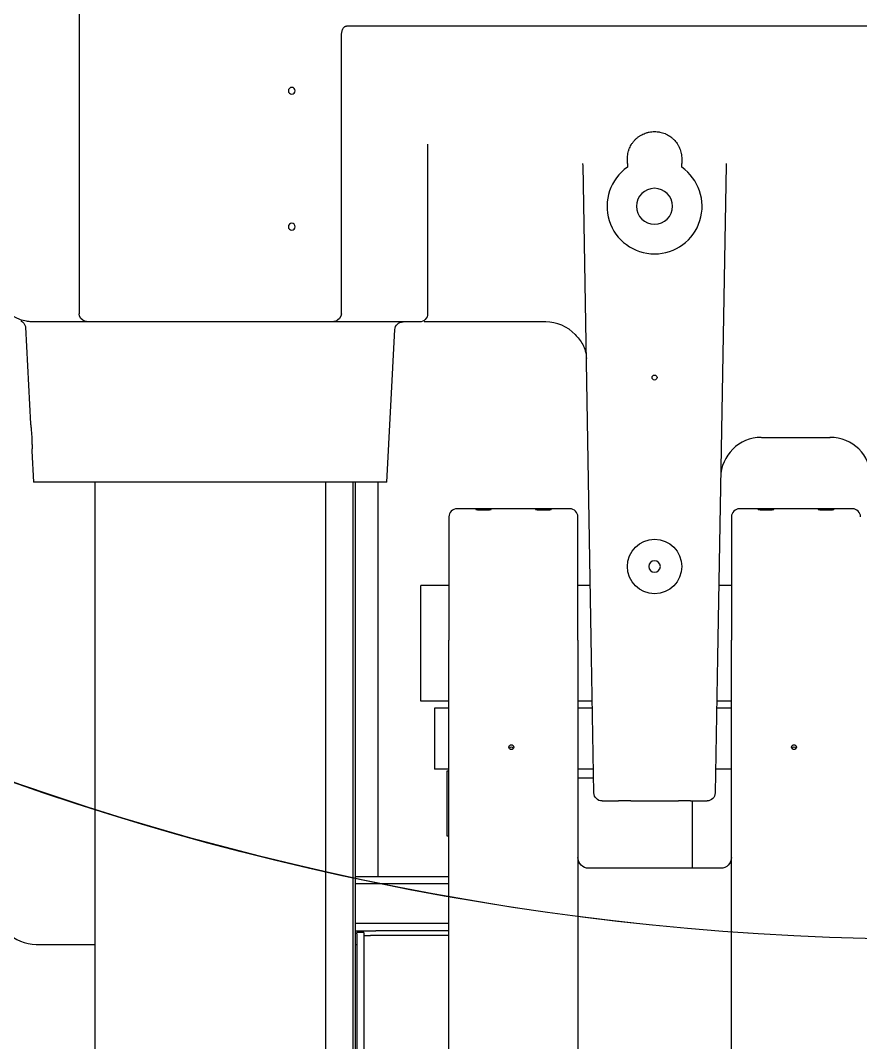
# Model space of a CAD drawing. Header units: millimetres. Extents: x 10462777 to 22643323, y 453826 to 1389191.
# Drawn here: x 11299433 to 11300051, y 582149 to 582901 of the extents above; entities that cross this region are included whole.
import ezdxf

# ---------------------------------------------------------------- set-up
doc = ezdxf.new("R2010")
doc.units = ezdxf.units.MM
doc.header["$LTSCALE"] = 200
doc.header["$MEASUREMENT"] = 0
doc.linetypes.add('PHANTOM', pattern=[2.5, 1.25, -0.25, 0.25, -0.25, 0.25, -0.25])
doc.layers.get('0').update_dxf_attribs({"linetype": 'CONTINUOUS'})
doc.layers.add('2', color=2, linetype='CONTINUOUS')
doc.layers.add('DV1_DEFAULT', color=7, linetype='CONTINUOUS')
doc.layers.add('LAYOUT', color=8, linetype='CONTINUOUS', lineweight=25)

# ---------------------------------------------------------------- blocks, each defined once
blk = doc.blocks.new('r710ic')
at = {"layer": 'DV1_DEFAULT', "color": 7, "linetype": 'Continuous', "lineweight": 0}
blk.add_arc((272041.37, 104232.63), 2050.12, 337.10565, 23.79911, dxfattribs=at)
at = {"layer": 'LAYOUT', "color": 3}
blk.add_circle((272041.37, 104232.63), 2050.12, dxfattribs=at)
blk = doc.blocks.new('A$C7DA30AB0')
at = {"layer": 'LAYOUT', "color": 6, "linetype": 'PHANTOM'}
blk.add_circle((3030.45, 3025.99, 0), 2693.02, dxfattribs=at)

msp = doc.modelspace()

# ---------------------------------------------------------------- linework, layer by layer
at = {"layer": '2', "color": 124, "linetype": 'Continuous'}
for p, q in [((11299476.37184, 583034.4183, 0), (11299476.37184, 582685.41335, 0)), ((11300542.65642, 582896.94412, 0), (11299673.08815, 582896.94412, 0)), ((11299669.35753, 582685.41335, 0), (11299669.35753, 582889.2026, 0)), ((11299732.86696, 582810.16343, 0), (11299732.86696, 582685.41335, 0)), ((11299879.86905, 582795.95448, 0), (11299879.86905, 582799.41497, 0)), ((11299919.86961, 582799.41497, 0), (11299919.86961, 582795.95448, 0)), ((11299853.525, 582432.53362, 0), (11299847.20231, 582794.76048, 0)), ((11299879.86905, 582795.95448, 0), (11299879.86905, 582793.13769, 0)), ((11299919.86961, 582793.13769, 0), (11299919.86961, 582795.95448, 0)), ((11299952.53635, 582794.76048, 0), (11299946.21366, 582432.53362, 0)), ((11299482.72279, 582679.41326, 0), (11299442.86284, 582679.41326, 0)), ((11299663.00658, 582679.49718, 0), (11299482.72279, 582679.49718, 0)), ((11299663.00658, 582679.41326, 0), (11299482.72279, 582679.41326, 0)), ((11299726.86687, 582679.41326, 0), (11299663.00658, 582679.41326, 0)), ((11299727.21579, 582679.41326, 0), (11299726.86687, 582679.41326, 0)), ((11299819.73436, 582679.41326, 0), (11299738.86704, 582679.41326, 0)), ((11299436.87908, 582675.58844, 0), (11299440.61582, 582604.28723, 0)), ((11299702.86653, 582561.41158, 0), (11299708.75274, 582673.7272, 0)), ((11299978.52059, 582594.41205, 0), (11300029.22102, 582594.41205, 0)), ((11299441.65077, 582584.5393, 0), (11299442.86284, 582561.41158, 0)), ((11299702.86653, 582561.41158, 0), (11299442.86284, 582561.41158, 0)), ((11299855.26579, 582332.80362, 0), (11299853.525, 582432.53362, 0)), ((11299946.21366, 582432.53362, 0), (11299944.47287, 582332.80362, 0)), ((11299861.26496, 582326.90825, 0), (11299873.37594, 582326.90825, 0)), ((11299882.31148, 582326.90825, 0), (11299917.37657, 582326.90825, 0)), ((11299926.3121, 582326.90825, 0), (11299938.47369, 582326.90825, 0))]:
    msp.add_line(p, q, dxfattribs=at)
at = {"layer": '2', "color": 252, "linetype": 'Continuous'}
for p, q in [((11299487.91598, 582561.35677, 0), (11299487.91598, 581210.93165, 0)), ((11299657.81339, 581210.93165, 0), (11299657.81339, 582561.35677, 0)), ((11299677.86618, 582561.3569, 0), (11299677.86618, 581835.92831, 0)), ((11299679.8662, 581835.96081, 0), (11299679.8662, 582561.35424, 0)), ((11299696.11644, 582561.41805, 0), (11299696.11644, 582271.43373, 0)), ((11299837.46844, 582541.91131, 0), (11299754.46726, 582541.91131, 0)), ((11300045.4714, 582541.91131, 0), (11299962.47022, 582541.91131, 0)), ((11299748.46718, 582535.91122, 0), (11299748.46718, 582445.34482, 0)), ((11299843.46853, 582445.34482, 0), (11299843.46853, 582535.91122, 0)), ((11299956.47013, 582535.91122, 0), (11299956.47013, 582445.34482, 0)), ((11299748.47632, 582485.41051, 0), (11299727.86689, 582485.41051, 0)), ((11299727.86689, 582400.4093, 0), (11299727.86689, 582485.41051, 0)), ((11299852.60881, 582485.41051, 0), (11299843.4779, 582485.41051, 0)), ((11299956.48177, 582485.41051, 0), (11299947.13852, 582485.41051, 0)), ((11299748.46718, 581853.79938, 0), (11299748.46718, 582445.34482, 0)), ((11299843.46853, 582445.34482, 0), (11299843.46853, 581853.79938, 0)), ((11299956.47013, 581853.79938, 0), (11299956.47013, 582445.34482, 0)), ((11299748.47632, 582400.4093, 0), (11299727.86689, 582400.4093, 0)), ((11299854.09524, 582400.4093, 0), (11299843.4779, 582400.4093, 0)), ((11299956.48177, 582400.4093, 0), (11299945.66389, 582400.4093, 0)), ((11299737.86703, 582395.25922, 0), (11299737.86703, 582350.25859, 0)), ((11299748.46533, 582395.25922, 0), (11299737.86703, 582395.25922, 0)), ((11299854.18275, 582395.25922, 0), (11299843.46362, 582395.25922, 0)), ((11299956.47157, 582395.25922, 0), (11299945.56499, 582395.25922, 0)), ((11299748.46533, 582350.25859, 0), (11299737.86703, 582350.25859, 0)), ((11299748.46718, 582348.77662, 0), (11299746.96716, 582348.77662, 0)), ((11299746.96716, 582348.7417, 0), (11299746.96716, 582348.77662, 0)), ((11299746.96716, 582348.7417, 0), (11299746.96716, 582331.181, 0)), ((11299854.96964, 582350.25859, 0), (11299843.46362, 582350.25859, 0)), ((11299956.47157, 582350.25859, 0), (11299944.77931, 582350.25859, 0)), ((11299855.08051, 582343.73063, 0), (11299843.46711, 582343.73063, 0)), ((11299746.96716, 582331.181, 0), (11299746.96716, 582324.56943, 0)), ((11299746.96716, 582324.56943, 0), (11299746.96716, 582306.67394, 0)), ((11299927.86973, 582277.36802, 0), (11299927.86973, 582326.90825, 0)), ((11299746.96716, 582306.67394, 0), (11299746.96716, 582301.32026, 0)), ((11299746.96716, 582301.32026, 0), (11299748.46718, 582301.32026, 0)), ((11299948.47002, 582277.36881, 0), (11299851.46864, 582277.36881, 0)), ((11299679.87186, 582271.40747, 0), (11299748.48214, 582271.40747, 0)), ((11299748.48309, 582265.90739, 0), (11299679.87281, 582265.90739, 0)), ((11299679.87281, 582236.90698, 0), (11299748.48309, 582236.90698, 0)), ((11299679.8662, 582231.4069, 0), (11299681.27183, 582231.4069, 0)), ((11299685.86629, 582230.11367, 0), (11299680.86622, 582230.11367, 0)), ((11299680.86622, 582229.11366, 0), (11299680.86622, 582230.11367, 0)), ((11299680.86622, 582229.11366, 0), (11299680.86622, 581835.90497, 0)), ((11299681.27701, 582231.4069, 0), (11299694.71481, 582231.4069, 0)), ((11299685.86629, 582230.11367, 0), (11299685.86629, 582229.11366, 0)), ((11299685.86629, 582229.11366, 0), (11299685.86629, 581835.90497, 0)), ((11299748.47834, 582227.85852, 0), (11299690.86636, 582227.85852, 0)), ((11299748.47862, 582231.4069, 0), (11299694.7126, 582231.4069, 0)), ((11299444.86287, 582221.40676, 0), (11299487.91559, 582221.40676, 0)), ((11299679.8662, 582221.40676, 0), (11299680.86627, 582221.40676, 0))]:
    msp.add_line(p, q, dxfattribs=at)
at = {"layer": '2', "color": 124, "linetype": 'Continuous', "extrusion": (0, 0, -1)}
for centre, radius in [((-11299632.86554, 582849.41568, 0), 2.50004), ((-11299899.86933, 582764.41447, 0), 13.25019), ((-11299632.86554, 582749.41426, 0), 2.50004), ((-11299899.86933, 582499.4107, 0), 4.25006)]:
    msp.add_circle(centre, radius, dxfattribs=at)
at = {"layer": '2', "color": 124, "linetype": 'Continuous'}
for centre, radius in [((11299899.86933, 582638.41268, 0), 1.80003), ((11299899.86933, 582499.4107, 0), 20.00028)]:
    msp.add_circle(centre, radius, dxfattribs=at)
for centre, radius, start, end in [((11299899.86933, 582764.41447, 0), 35.0005, 124.84990454, 55.15009546), ((11299819.73436, 582649.41283, 0), 30.00043, 43.34805053, 90), ((11299978.52059, 582564.41163, 0), 30.00043, 90.40924536, 179.00000004), ((11300029.22102, 582564.41163, 0), 30.00043, 0.99999996, 90.51429379)]:
    msp.add_arc(centre, radius, start, end, dxfattribs=at)
at = {"layer": '2', "color": 124, "linetype": 'Continuous', "extrusion": (0, 0, -1)}
for centre, radius, start, end in [((-11299726.86687, 582685.41335, 0), 6.00009, 180, 270), ((-11299482.72279, 582685.41335, 0), 5.91616, 270, 287.02386622), ((-11299663.00658, 582685.41335, 0), 5.91616, 252.97613378, 270), ((-11299714.74461, 582673.41318, 0), 6.00009, 3.00000005, 90), ((-11299861.26496, 582332.90834, 0), 6.00009, 270.00146305, 359.00000004), ((-11299938.47369, 582332.90834, 0), 6.00009, 180.99999996, 268.44733529)]:
    msp.add_arc(centre, radius, start, end, dxfattribs=at)
at = {"layer": '2', "color": 252, "linetype": 'Continuous'}
for centre, radius, start, end in [((11299754.46726, 582535.91122, 0), 6.00009, 90, 180), ((11299837.46844, 582535.91122, 0), 6.00009, 0, 90), ((11299962.47022, 582535.91122, 0), 6.00009, 90, 180), ((11300045.4714, 582535.91122, 0), 6.00009, 0, 90), ((11299444.86287, 582251.40718, 0), 30.00043, 180, 270)]:
    msp.add_arc(centre, radius, start, end, dxfattribs=at)
at = {"layer": '2', "color": 252, "linetype": 'Continuous', "extrusion": (0, 0, -1)}
for centre, start, end in [((-11299851.46864, 582285.36892, 0), 270, 0), ((-11299948.47002, 582285.36892, 0), 180, 270)]:
    msp.add_arc(centre, 8.00011, start, end, dxfattribs=at)
at = {"layer": '2', "color": 124, "linetype": 'Continuous'}
for centre, major_axis, ratio, start_param, end_param in [((11299817.20665, 582794.23051, 0), (-0.62668, 36.79318), 0.815259284, 4.712907246, 4.741353576), ((11299982.5321, 582794.23051, 0), (-0.62667, -36.79324), 0.815260537, 4.683424297, 4.711870583)]:
    msp.add_ellipse(centre, major_axis=major_axis, ratio=ratio, start_param=start_param, end_param=end_param, dxfattribs=at)
at = {"layer": '2', "color": 124, "linetype": 'Continuous', "extrusion": (0, 0, -1)}
for centre, start_param, end_param in [((11299483.30015, 582685.41335, 0), 5.05222589, 6.283185307), ((11299662.42922, 582685.41335, 0), 3.141592654, 4.372552071)]:
    msp.add_ellipse(centre, major_axis=(-6.9283, 0), ratio=0.866025404, start_param=start_param, end_param=end_param, dxfattribs=at)
at = {"layer": '2', "color": 172, "linetype": 'Continuous'}
for centre in [(11299772.46752, 582541.28564, 0), (11299775.46756, 582541.28564, 0), (11299816.46815, 582541.28564, 0), (11299819.46819, 582541.28564, 0), (11299980.47047, 582541.28564, 0), (11299983.47052, 582541.28564, 0), (11300024.4711, 582541.28564, 0), (11300027.47114, 582541.28564, 0)]:
    msp.add_ellipse(centre, major_axis=(-4.25006, 0), ratio=0.107732801, dxfattribs=at)
at = {"layer": '2', "color": 252, "linetype": 'Continuous'}
for centre in [(11299794.46783, 582366.4557, 0), (11300002.47079, 582366.4557, 0)]:
    msp.add_ellipse(centre, major_axis=(1.80003, 0), ratio=0.994179885, dxfattribs=at)
for centre, major_axis, ratio, start_param, end_param in [((11299794.46783, 582364.73195, 0), (1.80003, 0), 0.994179885, 0.502554457, 2.639034506), ((11300002.47079, 582364.73195, 0), (1.80003, 0), 0.994179885, 0.502554457, 2.639034506), ((11299690.86636, 582227.98726, 0), (-5.00007, 0), 0.025747205, 0, 1.570796327)]:
    msp.add_ellipse(centre, major_axis=major_axis, ratio=ratio, start_param=start_param, end_param=end_param, dxfattribs=at)
at = {"layer": '2', "color": 124, "linetype": 'Continuous'}
for points, knots in [([(11299669.35753, 582889.2026, 0), (11299669.35753, 582889.98453, 0), (11299669.40326, 582890.76059, 0), (11299669.55604, 582891.91386, 0), (11299669.62114, 582892.29647, 0), (11299669.78613, 582893.0572, 0), (11299669.88644, 582893.43703, 0), (11299670.13112, 582894.18138, 0), (11299670.2751, 582894.54608, 0), (11299670.62498, 582895.24894, 0), (11299670.82752, 582895.58208, 0), (11299671.3232, 582896.18833, 0), (11299671.61694, 582896.45887, 0), (11299672.13399, 582896.74646, 0), (11299672.31421, 582896.81997, 0), (11299672.6915, 582896.91908, 0), (11299672.88996, 582896.94412, 0), (11299673.08815, 582896.94412, 0)], [0, 0, 0, 0, 0.25, 0.25, 0.375, 0.375, 0.5, 0.5, 0.625, 0.625, 0.75, 0.75, 0.875, 0.875, 0.9375, 0.9375, 1, 1, 1, 1]), ([(11299879.86905, 582799.41497, 0), (11299879.86905, 582800.08237, 0), (11299879.90236, 582800.74299, 0), (11299880.03266, 582802.05128, 0), (11299880.12966, 582802.69896, 0), (11299880.38639, 582803.98162, 0), (11299880.54613, 582804.61661, 0), (11299880.78559, 582805.4024, 0), (11299880.83548, 582805.55915, 0), (11299880.93928, 582805.87187, 0), (11299880.99324, 582806.02796, 0), (11299881.1603, 582806.49253, 0), (11299881.27879, 582806.79804, 0), (11299881.90603, 582808.30522, 0), (11299882.51803, 582809.44631, 0), (11299883.4192, 582810.7952, 0), (11299883.60631, 582811.06107, 0), (11299883.99452, 582811.58493, 0), (11299884.19596, 582811.84327, 0), (11299884.81524, 582812.59866, 0), (11299885.24974, 582813.07862, 0), (11299886.1613, 582813.99297, 0), (11299886.63837, 582814.42733, 0), (11299887.63573, 582815.25064, 0), (11299888.15602, 582815.63958, 0), (11299888.97045, 582816.18795, 0), (11299889.24795, 582816.36504, 0), (11299889.80827, 582816.70351, 0), (11299890.09181, 582816.8654, 0), (11299890.95249, 582817.32938, 0), (11299891.53969, 582817.60982, 0), (11299892.74117, 582818.11323, 0), (11299893.35545, 582818.3362, 0), (11299894.29799, 582818.62641, 0), (11299894.6157, 582818.71576, 0), (11299895.25839, 582818.87931, 0), (11299895.58412, 582818.95361, 0), (11299897.21159, 582819.28233, 0), (11299898.5226, 582819.41346, 0), (11299900.5025, 582819.41612, 0), (11299901.16471, 582819.38442, 0), (11299901.99538, 582819.30263, 0), (11299902.16167, 582819.28415, 0), (11299902.49248, 582819.24318, 0), (11299902.65726, 582819.22068, 0), (11299903.14972, 582819.14719, 0), (11299903.47555, 582819.09021, 0), (11299905.09259, 582818.76618, 0), (11299906.34775, 582818.38287, 0), (11299907.86963, 582817.74841, 0), (11299908.17218, 582817.61338, 0), (11299908.76631, 582817.33042, 0), (11299909.05858, 582817.18223, 0), (11299909.92142, 582816.71796, 0), (11299910.47804, 582816.38221, 0), (11299911.55528, 582815.65907, 0), (11299912.0759, 582815.27166, 0), (11299912.82988, 582814.65115, 0), (11299913.07692, 582814.43755, 0), (11299913.561, 582813.99771, 0), (11299913.79663, 582813.77279, 0), (11299914.94346, 582812.62363, 0), (11299915.76182, 582811.6264, 0), (11299916.66355, 582810.28099, 0), (11299916.83778, 582810.00691, 0), (11299917.1738, 582809.44855, 0), (11299917.33591, 582809.16368, 0), (11299917.80099, 582808.29734, 0), (11299918.08063, 582807.70849, 0), (11299918.83077, 582805.90844, 0), (11299919.21342, 582804.66408, 0), (11299919.53929, 582803.04988, 0), (11299919.59681, 582802.72379, 0), (11299919.69583, 582802.0667, 0), (11299919.7371, 582801.73729, 0), (11299919.83628, 582800.74647, 0), (11299919.86961, 582800.08248, 0), (11299919.86961, 582799.41497, 0)], [0, 0, 0, 0, 0.03125, 0.03125, 0.0625, 0.0625, 0.09375, 0.09375, 0.1015625, 0.1015625, 0.109375, 0.109375, 0.125, 0.125, 0.1875, 0.1875, 0.203125, 0.203125, 0.21875, 0.21875, 0.25, 0.25, 0.28125, 0.28125, 0.3125, 0.3125, 0.328125, 0.328125, 0.34375, 0.34375, 0.375, 0.375, 0.40625, 0.40625, 0.421875, 0.421875, 0.4375, 0.4375, 0.5, 0.5, 0.53125, 0.53125, 0.5390625, 0.5390625, 0.546875, 0.546875, 0.5625, 0.5625, 0.625, 0.625, 0.640625, 0.640625, 0.65625, 0.65625, 0.6875, 0.6875, 0.71875, 0.71875, 0.734375, 0.734375, 0.75, 0.75, 0.8125, 0.8125, 0.828125, 0.828125, 0.84375, 0.84375, 0.875, 0.875, 0.9375, 0.9375, 0.953125, 0.953125, 0.96875, 0.96875, 1, 1, 1, 1]), ([(11299442.86284, 582679.41326, 0), (11299442.75401, 582679.41326, 0), (11299442.64401, 582679.41386, 0), (11299442.42504, 582679.41626, 0), (11299442.09681, 582679.42165, 0), (11299441.76932, 582679.4324, 0), (11299441.11556, 582679.46101, 0), (11299440.68134, 582679.48954, 0), (11299439.3851, 582679.60289, 0), (11299438.52955, 582679.71553, 0), (11299436.00103, 582680.15843, 0), (11299434.36637, 582680.59436, 0), (11299432.42469, 582681.28469, 0), (11299432.04114, 582681.43009, 0), (11299431.28627, 582681.73384, 0), (11299430.91601, 582681.89175, 0), (11299429.82749, 582682.38151, 0), (11299429.13154, 582682.7294, 0), (11299427.13758, 582683.81999, 0), (11299425.93386, 582684.60989, 0), (11299424.86258, 582685.41335, 0)], [0, 0, 0, 0, 0.015625, 0.015625, 0.03125, 0.0625, 0.0625, 0.125, 0.125, 0.25, 0.25, 0.5, 0.5, 0.5625, 0.5625, 0.625, 0.625, 0.75, 0.75, 1, 1, 1, 1]), ([(11299433.42509, 582680.2185, 0), (11299433.64632, 582680.13449, 0), (11299434.38163, 582679.79405, 0), (11299435.55204, 582678.76837, 0), (11299436.60989, 582677.06164, 0), (11299436.8749, 582675.72169, 0), (11299436.89962, 582675.00593, 0)], [0, 0, 0, 0, 0.108380923, 0.375569639, 0.688653109, 1, 1, 1, 1]), ([(11299738.86704, 582679.41326, 0), (11299738.71279, 582679.41326, 0), (11299738.55726, 582679.41326, 0), (11299738.24756, 582679.41326, 0), (11299737.78328, 582679.41326, 0), (11299737.32058, 582679.41326, 0), (11299736.39942, 582679.41326, 0), (11299735.79095, 582679.41326, 0), (11299733.99979, 582679.41326, 0), (11299732.85011, 582679.41326, 0), (11299731.30748, 582679.41326, 0), (11299730.83911, 582679.41326, 0), (11299730.39884, 582679.41326, 0)], [0, 0, 0, 0, 0.050695784, 0.050695784, 0.101391569, 0.202783137, 0.202783137, 0.405566275, 0.405566275, 0.81113255, 0.81113255, 1, 1, 1, 1]), ([(11299841.55059, 582670.00598, 0), (11299842.51638, 582668.98283, 0), (11299843.49117, 582667.8854, 0), (11299845.34067, 582665.48255, 0), (11299846.21662, 582664.17761, 0), (11299847.37225, 582662.00577, 0), (11299847.7322, 582661.24237, 0), (11299848.37273, 582659.65609, 0), (11299848.6543, 582658.83217, 0), (11299849.36153, 582656.25989, 0), (11299849.6521, 582654.41189, 0), (11299849.68718, 582652.40194, 0)], [0, 0, 0, 0, 0.25, 0.25, 0.5, 0.5, 0.625, 0.625, 0.75, 0.75, 1, 1, 1, 1]), ([(11299440.60927, 582604.41219, 0), (11299440.60934, 582604.41165, 0), (11299440.61755, 582604.34789, 0), (11299440.63789, 582604.18722, 0), (11299440.64248, 582604.15085, 0), (11299440.65258, 582604.07058, 0), (11299440.65808, 582604.02664, 0), (11299440.67592, 582603.88368, 0), (11299440.70322, 582603.66334, 0), (11299440.73699, 582603.38444, 0), (11299440.76458, 582603.15301, 0), (11299440.77415, 582603.07215, 0), (11299440.79402, 582602.90287, 0), (11299440.80432, 582602.81435, 0), (11299440.85702, 582602.35769, 0), (11299440.90326, 582601.94418, 0), (11299440.97655, 582601.25335, 0), (11299441.00164, 582601.01124, 0), (11299441.04003, 582600.62972, 0), (11299441.05293, 582600.49973, 0), (11299441.07865, 582600.23645, 0), (11299441.0915, 582600.10283, 0), (11299441.15567, 582599.42504, 0), (11299441.20661, 582598.85198, 0), (11299441.28065, 582597.94557, 0), (11299441.30505, 582597.63395, 0), (11299441.35187, 582597.00688, 0), (11299441.37436, 582596.69056, 0), (11299441.43893, 582595.73341, 0), (11299441.47807, 582595.08448, 0), (11299441.5476, 582593.76392, 0), (11299441.57685, 582593.11387, 0), (11299441.61309, 582592.15489, 0), (11299441.6239, 582591.83786, 0), (11299441.6431, 582591.20917, 0), (11299441.6515, 582590.89652, 0), (11299441.67281, 582589.98691, 0), (11299441.68209, 582589.41166, 0), (11299441.68906, 582588.73122, 0), (11299441.69022, 582588.59708, 0), (11299441.69212, 582588.33276, 0), (11299441.69285, 582588.20225, 0), (11299441.69446, 582587.81929, 0), (11299441.69473, 582587.5763, 0), (11299441.69376, 582586.88315, 0), (11299441.69076, 582586.46845, 0), (11299441.68577, 582586.01073, 0), (11299441.68471, 582585.92202, 0), (11299441.68252, 582585.75239, 0), (11299441.68139, 582585.67139, 0), (11299441.67797, 582585.43959, 0), (11299441.6733, 582585.16039, 0), (11299441.66898, 582584.93999, 0), (11299441.66605, 582584.79705, 0), (11299441.66513, 582584.75314, 0), (11299441.6634, 582584.67291, 0), (11299441.6626, 582584.63655, 0), (11299441.65901, 582584.47598, 0), (11299441.65745, 582584.41239, 0), (11299441.65744, 582584.41191, 0)], [0, 0, 0, 0, 0.062447885, 0.062447885, 0.078075373, 0.078075373, 0.093702862, 0.093702862, 0.124957838, 0.156212814, 0.156212814, 0.171840303, 0.171840303, 0.187467791, 0.187467791, 0.249977744, 0.249977744, 0.28123272, 0.28123272, 0.296860208, 0.296860208, 0.312487696, 0.312487696, 0.374997649, 0.374997649, 0.406252626, 0.406252626, 0.437507602, 0.437507602, 0.500017555, 0.500017555, 0.562527507, 0.562527507, 0.593782484, 0.593782484, 0.62503746, 0.62503746, 0.687547413, 0.687547413, 0.703174901, 0.703174901, 0.718802389, 0.718802389, 0.750057366, 0.750057366, 0.812567319, 0.812567319, 0.828194807, 0.828194807, 0.843822295, 0.843822295, 0.875077271, 0.906332248, 0.906332248, 0.921959736, 0.921959736, 0.937587224, 0.937587224, 1, 1, 1, 1]), ([(11299882.36908, 582326.90825, 0), (11299882.36916, 582326.90825, 0), (11299882.36207, 582326.90855, 0), (11299882.33315, 582326.90975, 0), (11299882.31133, 582326.91066, 0), (11299882.22524, 582326.91419, 0), (11299882.1403, 582326.91765, 0), (11299881.97135, 582326.92418, 0), (11299881.90764, 582326.9266, 0), (11299881.76834, 582326.93175, 0), (11299881.69273, 582326.93447, 0), (11299881.44847, 582326.94298, 0), (11299881.26255, 582326.94909, 0), (11299880.84271, 582326.96153, 0), (11299880.61506, 582326.96766, 0), (11299880.24962, 582326.97617, 0), (11299880.1237, 582326.9789, 0), (11299879.86347, 582326.98405, 0), (11299879.72857, 582326.98647, 0), (11299879.31962, 582326.99303, 0), (11299879.03912, 582326.9965, 0), (11299878.6067, 582327.00005, 0), (11299878.46027, 582327.00096, 0), (11299878.16476, 582327.00218, 0), (11299878.01746, 582327.00248, 0), (11299877.57693, 582327.00249, 0), (11299877.28503, 582327.00129, 0), (11299876.8499, 582326.99775, 0), (11299876.70522, 582326.99627, 0), (11299876.42315, 582326.99284, 0), (11299876.14674, 582326.98893, 0), (11299875.88145, 582326.98417, 0), (11299875.62179, 582326.97905, 0), (11299875.49419, 582326.9763, 0), (11299875.1245, 582326.96771, 0), (11299874.89773, 582326.96159, 0), (11299874.58625, 582326.95238, 0), (11299874.48724, 582326.9493, 0), (11299874.29911, 582326.94321, 0), (11299874.21045, 582326.94022, 0), (11299873.96499, 582326.93168, 0), (11299873.8266, 582326.9265, 0), (11299873.65699, 582326.91994, 0), (11299873.60661, 582326.91795, 0), (11299873.52056, 582326.9145, 0), (11299873.48478, 582326.91304, 0), (11299873.39878, 582326.90951, 0), (11299873.36941, 582326.90827, 0), (11299873.36896, 582326.90825, 0)], [0, 0, 0, 0, 0.031248879, 0.031248879, 0.062504133, 0.062504133, 0.125014642, 0.125014642, 0.156269896, 0.156269896, 0.187525151, 0.187525151, 0.25003566, 0.25003566, 0.312546168, 0.312546168, 0.343801423, 0.343801423, 0.375056677, 0.375056677, 0.437567186, 0.437567186, 0.46882244, 0.46882244, 0.500077695, 0.500077695, 0.562588203, 0.562588203, 0.593843458, 0.593843458, 0.625098712, 0.656353966, 0.656353966, 0.687609221, 0.687609221, 0.75011973, 0.75011973, 0.781374984, 0.781374984, 0.812630238, 0.812630238, 0.875140747, 0.875140747, 0.906396002, 0.906396002, 0.937651256, 0.937651256, 1, 1, 1, 1]), ([(11299926.36971, 582326.90825, 0), (11299926.36978, 582326.90825, 0), (11299926.3627, 582326.90855, 0), (11299926.33378, 582326.90975, 0), (11299926.31196, 582326.91066, 0), (11299926.22586, 582326.91419, 0), (11299926.14093, 582326.91765, 0), (11299925.97197, 582326.92418, 0), (11299925.90827, 582326.9266, 0), (11299925.76896, 582326.93175, 0), (11299925.69336, 582326.93447, 0), (11299925.4491, 582326.94298, 0), (11299925.26317, 582326.94909, 0), (11299924.84334, 582326.96153, 0), (11299924.61568, 582326.96766, 0), (11299924.25025, 582326.97617, 0), (11299924.12433, 582326.9789, 0), (11299923.86409, 582326.98405, 0), (11299923.7292, 582326.98647, 0), (11299923.32025, 582326.99303, 0), (11299923.03975, 582326.9965, 0), (11299922.60733, 582327.00005, 0), (11299922.4609, 582327.00096, 0), (11299922.16538, 582327.00218, 0), (11299922.01809, 582327.00248, 0), (11299921.57756, 582327.00249, 0), (11299921.28565, 582327.00129, 0), (11299920.85053, 582326.99775, 0), (11299920.70584, 582326.99627, 0), (11299920.42377, 582326.99284, 0), (11299920.14736, 582326.98893, 0), (11299919.88207, 582326.98417, 0), (11299919.62241, 582326.97905, 0), (11299919.49481, 582326.9763, 0), (11299919.12512, 582326.96771, 0), (11299918.89836, 582326.96159, 0), (11299918.58688, 582326.95238, 0), (11299918.48786, 582326.9493, 0), (11299918.29974, 582326.94321, 0), (11299918.21107, 582326.94022, 0), (11299917.96561, 582326.93168, 0), (11299917.82722, 582326.9265, 0), (11299917.65762, 582326.91994, 0), (11299917.60724, 582326.91795, 0), (11299917.52118, 582326.9145, 0), (11299917.4854, 582326.91304, 0), (11299917.3994, 582326.90951, 0), (11299917.37003, 582326.90827, 0), (11299917.36958, 582326.90825, 0)], [0, 0, 0, 0, 0.031248885, 0.031248885, 0.062504139, 0.062504139, 0.125014648, 0.125014648, 0.156269902, 0.156269902, 0.187525156, 0.187525156, 0.250035664, 0.250035664, 0.312546172, 0.312546172, 0.343801426, 0.343801426, 0.375056681, 0.375056681, 0.437567189, 0.437567189, 0.468822443, 0.468822443, 0.500077697, 0.500077697, 0.562588205, 0.562588205, 0.59384346, 0.59384346, 0.625098714, 0.656353968, 0.656353968, 0.687609222, 0.687609222, 0.75011973, 0.75011973, 0.781374984, 0.781374984, 0.812630239, 0.812630239, 0.875140747, 0.875140747, 0.906396001, 0.906396001, 0.937651255, 0.937651255, 1, 1, 1, 1])]:
    msp.add_open_spline(points, degree=3, knots=knots, dxfattribs=at)

# ---------------------------------------------------------------- block references
at = {"ltscale": 10}
msp.add_blockref('A$C7DA30AB0', (11294684.4077, 580408.4363, 0), dxfattribs=at)
at = {"layer": 'LAYOUT', "color": 2, "rotation": 270}
msp.add_blockref('r710ic', (11195875.24796, 856316.46559, 0), dxfattribs=at)

doc.saveas('drawing.dxf')
